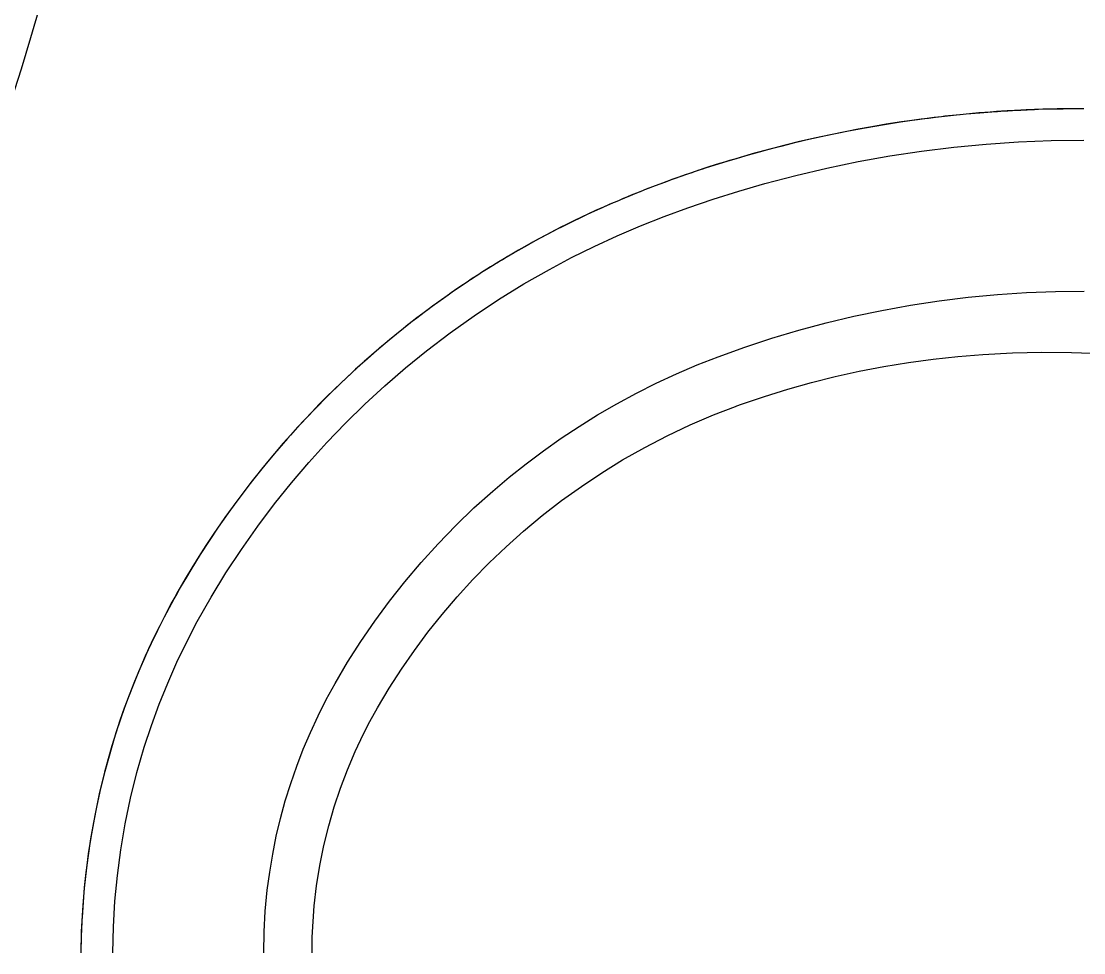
# Model space of a CAD drawing. Header units: metres. Extents: x 2442 to 5008, y 1070 to 2228.
# Drawn here: x 2509.4623 to 2509.7018, y 1093.0821 to 1093.2921 of the extents above; entities that cross this region are included whole.
import ezdxf

# ---------------------------------------------------------------- set-up
doc = ezdxf.new("R2010")
doc.units = ezdxf.units.M
doc.layers.add('ARQ LAYOUT', color=252, linetype='Continuous')
doc.layers.add('ARQ-TEXTO3', color=3, linetype='Continuous')

# ---------------------------------------------------------------- blocks, each defined once
blk = doc.blocks.new('A$C072D13A2')
for p, q in [((-0.1348200717193322, -0.3346157356968433), (-0.1345701131858732, -0.32795127638542)), ((-0.1897674895253658, -0.3318419071745211), (-0.1897537457493854, -0.3355651457841304)), ((-0.1825786601139043, -0.3392111119335368), (-0.1826951604762144, -0.3318726322399925)), ((-0.1485941616047057, -0.338200979215344), (-0.1486591026741735, -0.3317878490574913)), ((-0.1348720618661901, -0.3412860250009544), (-0.1348200717193322, -0.3346157356968433)), ((-0.1897537457493854, -0.3355651457841304), (-0.1897490643591482, -0.3359959800698107)), ((-0.1897490643591482, -0.3359959800698107), (-0.1897453652209151, -0.3362911241672464)), ((-0.1897453652209151, -0.3362911241672464), (-0.1897421509656851, -0.3365253374836357)), ((-0.1897421509656851, -0.3365253374836357), (-0.1897370572078216, -0.336863359142626)), ((-0.1897370572078216, -0.336863359142626), (-0.1897296408669717, -0.3373061726338165)), ((-0.1897296408669717, -0.3373061726338165), (-0.1897193877175596, -0.3378535859148997)), ((-0.1897253204033404, -0.335321484844826), (-0.1897210155707398, -0.335764195306183)), ((-0.1897210155707398, -0.335764195306183), (-0.1897167801416799, -0.3361302980763412)), ((-0.1897167801416799, -0.3361302980763412), (-0.1897141758054204, -0.3363326391274768)), ((-0.1897141758054204, -0.3363326391274768), (-0.1897104891495474, -0.3365966748715437)), ((-0.1897104891495474, -0.3365966748715437), (-0.1897052493854972, -0.3369385663875164)), ((-0.1897052493854972, -0.3369385663875164), (-0.1896979776829539, -0.3373676467761015)), ((-0.1896979776829539, -0.3373676467761015), (-0.1896882729793106, -0.3378836890381081)), ((-0.1897193877175596, -0.3378535859148997), (-0.1896905096050432, -0.3391662145611463)), ((-0.1896905096050432, -0.3391662145611463), (-0.1896656562375938, -0.3401285190898307)), ((-0.1896882729793106, -0.3378836890381081), (-0.189675732392061, -0.3384863709136425)), ((-0.189675732392061, -0.3384863709136425), (-0.1896632996808876, -0.3390333124084464)), ((-0.1896632996808876, -0.3390333124084464), (-0.1896532830642172, -0.3394449102222552)), ((-0.1896532830642172, -0.3394449102222552), (-0.189642690214896, -0.3398563371599721)), ((-0.189642690214896, -0.3398563371599721), (-0.189573780018236, -0.3421176067502074)), ((-0.1822773891967699, -0.3465483178979412), (-0.1825786601139043, -0.3392111119335368)), ((-0.1483447269283715, -0.3447726986116777), (-0.1485941616047057, -0.338200979215344)), ((-0.1896656562375938, -0.3401285190898307), (-0.1896376797371886, -0.3410868060168468)), ((-0.1896376797371886, -0.3410868060168468), (-0.1896065254741188, -0.3420415623095323)), ((-0.1896065254741188, -0.3420415623095323), (-0.1895721507203234, -0.3429932690887654)), ((-0.189573780018236, -0.3421176067502074), (-0.1895441238684725, -0.3429397554773459)), ((-0.1347236602173325, -0.3479532111687149), (-0.1348720618661901, -0.3412860250009544)), ((-0.1895721507203234, -0.3429932690887654), (-0.1895456328238652, -0.343671280688568)), ((-0.1895456328238652, -0.343671280688568), (-0.1895232955475876, -0.3442121065113497)), ((-0.1895441238684725, -0.3429397554773459), (-0.1895119865484958, -0.3437619297524179)), ((-0.1895232955475876, -0.3442121065113497), (-0.1895124948396187, -0.3444661454477682)), ((-0.1895124948396187, -0.3444661454477682), (-0.1894955777647738, -0.344852559364881)), ((-0.1895119865484958, -0.3437619297524179), (-0.1894916461910725, -0.3442530274062392)), ((-0.1894916461910725, -0.3442530274062392), (-0.1894746129441955, -0.3446493013254894)), ((-0.1894746129441955, -0.3446493013254894), (-0.189448043086486, -0.3452436662682885)), ((-0.1479102549992604, -0.3513400369279225), (-0.1483447269283715, -0.3447726986116777)), ((-0.1894955777647738, -0.344852559364881), (-0.189472063287667, -0.345370605308517)), ((-0.189472063287667, -0.345370605308517), (-0.189441093728874, -0.3460193894597978)), ((-0.189448043086486, -0.3452436662682885), (-0.1894104493221676, -0.3460361746756462)), ((-0.189441093728874, -0.3460193894597978), (-0.1894017777858608, -0.3467980193502171)), ((-0.1894104493221676, -0.3460361746756462), (-0.1893600896487442, -0.3470268142082205)), ((-0.1894017777858608, -0.3467980193502171), (-0.1893644520805537, -0.3475003151168039)), ((-0.1893600896487442, -0.3470268142082205), (-0.1893103424476976, -0.3479441504455281)), ((-0.1817848355108254, -0.3538759963621487), (-0.1822773891967699, -0.3465483178979412)), ((-0.1893644520805537, -0.3475003151168039), (-0.189320827341362, -0.3482817682456698)), ((-0.189320827341362, -0.3482817682456698), (-0.1892702034829199, -0.3491419139083973)), ((-0.1893103424476976, -0.3479441504455281), (-0.1892502319460618, -0.3489837294187055)), ((-0.1892702034829199, -0.3491419139083973), (-0.1892267683392674, -0.3498460926816733)), ((-0.1892502319460618, -0.3489837294187055), (-0.1891961511269074, -0.3498657419124811)), ((-0.1343724433631905, -0.3546083610706319), (-0.1347236602173325, -0.3479532111687149)), ((-0.1892267683392674, -0.3498460926816733), (-0.1891888997743081, -0.350437599685165)), ((-0.1891961511269074, -0.3498657419124811), (-0.1891493935768267, -0.3505936942469816)), ((-0.1891888997743081, -0.350437599685165), (-0.1891511029361936, -0.3510090534396113)), ((-0.1891511029361936, -0.3510090534396113), (-0.189113499333871, -0.351560557108769)), ((-0.1891493935768267, -0.3505936942469816), (-0.189102701475349, -0.3512923436887831)), ((-0.189113499333871, -0.351560557108769), (-0.1890155380451688, -0.3529270768833612)), ((-0.189102701475349, -0.3512923436887831), (-0.1890563000820293, -0.3519616928504092)), ((-0.147291238769867, -0.3578951665701879), (-0.1479102549992604, -0.3513400369279225)), ((-0.1890563000820293, -0.3519616928504092), (-0.1890103959308362, -0.3526017457186299)), ((-0.1890155380451688, -0.3529270768833612), (-0.1889216212275642, -0.3541559991456324)), ((-0.1890103959308362, -0.3526017457186299), (-0.1888011205137445, -0.3552912589964308)), ((-0.1889216212275642, -0.3541559991456324), (-0.1888136237480467, -0.3554870370260232)), ((-0.1810944868429942, -0.3611858935557848), (-0.1817848355108254, -0.3538759963621487)), ((-0.1888136237480467, -0.3554870370260232), (-0.1886874166057169, -0.3569494837061029)), ((-0.1888011205137445, -0.3552912589964308), (-0.1885297637936674, -0.3583603245010636)), ((-0.1339159826911782, -0.3602152403875607), (-0.1343724433631905, -0.3546083610706319)), ((-0.1886874166057169, -0.3569494837061029), (-0.1885581269511931, -0.3583611617566476)), ((-0.1885581269511931, -0.3583611617566476), (-0.188426473810523, -0.3597227048639979)), ((-0.1885297637936674, -0.3583603245010636), (-0.1882446510130649, -0.3612300321155999)), ((-0.1464881711926864, -0.3644302599443563), (-0.147291238769867, -0.3578951665701879)), ((-0.188426473810523, -0.3597227048639979), (-0.188336824183807, -0.3606117298268146)), ((-0.188336824183807, -0.3606117298268146), (-0.1882466050847142, -0.3614785014578956)), ((-0.1882466050847142, -0.3614785014578956), (-0.1881560028605236, -0.3623232167265087)), ((-0.1882446510130649, -0.3612300321155999), (-0.1879519652643467, -0.363900468699967)), ((-0.180199830980655, -0.3684697557077925), (-0.1810944868429942, -0.3611858935557848)), ((-0.1333113156201762, -0.3658111813381311), (-0.1339159826911782, -0.3602152403875607)), ((-0.1881560028605236, -0.3623232167265087), (-0.1880652003278556, -0.3631460719559527)), ((-0.1880652003278556, -0.3631460719559527), (-0.1879743768013213, -0.3639472628276508)), ((-0.1879519652643467, -0.363900468699967), (-0.1877923571678366, -0.3652636227434414)), ((-0.1879743768013213, -0.3639472628276508), (-0.1878837052195195, -0.3647269850298471)), ((-0.1878837052195195, -0.3647269850298471), (-0.1877813029213939, -0.3655848110872739)), ((-0.1877923571678366, -0.3652636227434414), (-0.1875930185042307, -0.3668880575983167)), ((-0.1877813029213939, -0.3655848110872739), (-0.1872985174682071, -0.3693546961992524)), ((-0.1455015452193038, -0.3709374894567645), (-0.1464881711926864, -0.3644302599443563)), ((-0.1325572439891403, -0.3713898403109397), (-0.1333113156201762, -0.3658111813381311)), ((-0.1875930185042307, -0.3668880575983167), (-0.1873868884999865, -0.3684891181551393)), ((-0.1873868884999865, -0.3684891181551393), (-0.1871743611391139, -0.3700667784742109)), ((-0.1791215700950488, -0.3755932446222232), (-0.180199830980655, -0.3684697557077925)), ((-0.1872985174682071, -0.3693546961992524), (-0.186788933203843, -0.3729457762078709)), ((-0.1871743611391139, -0.3700667784742109), (-0.1869558273310759, -0.3716210158420381)), ((-0.1443318538026688, -0.3774090275132949), (-0.1455015452193038, -0.3709374894567645)), ((-0.1869558273310759, -0.3716210158420381), (-0.1867316675870825, -0.3731518173021868)), ((-0.186788933203843, -0.3729457762078709), (-0.186258618382908, -0.3763631474748763)), ((-0.1867316675870825, -0.3731518173021868), (-0.1862352508728691, -0.3763462703293499)), ((-0.1316525696356621, -0.3769448736948107), (-0.1325572439891403, -0.3713898403109397)), ((-0.1778499505207947, -0.3826887231023193), (-0.1791215700950488, -0.3755932446222232)), ((-0.186258618382908, -0.3763631474748763), (-0.1857131144583946, -0.3796119574512886)), ((-0.1862352508728691, -0.3763462703293499), (-0.1857184866739772, -0.3794334723650081)), ((-0.1430188317262946, -0.3836643036590885), (-0.1443318538026688, -0.3774090275132949)), ((-0.130596094397788, -0.3824699378785681), (-0.1316525696356621, -0.3769448736948107)), ((-0.1857184866739772, -0.3794334723650081), (-0.1851848180249362, -0.3824135187128377)), ((-0.1857131144583946, -0.3796119574512886), (-0.1851573406952411, -0.3826974687985967)), ((-0.1851848180249362, -0.3824135187128377), (-0.1846376919584145, -0.3852863640026953)), ((-0.1851573406952411, -0.3826974687985967), (-0.1845961782173617, -0.385623171564248)), ((-0.1763876457930564, -0.3897487850815651), (-0.1778499505207947, -0.3826887231023193)), ((-0.1294106197774454, -0.3878574612663215), (-0.130596094397788, -0.3824699378785681)), ((-0.1846376919584145, -0.3852863640026953), (-0.1843549843279106, -0.3867077041172706)), ((-0.141532013039523, -0.3898856755020006), (-0.1430188317262946, -0.3836643036590885)), ((-0.1845961782173617, -0.385623171564248), (-0.1839245830342406, -0.3889137476705855)), ((-0.1843549843279106, -0.3867077041172706), (-0.1840530441231749, -0.3881832342763119)), ((-0.1280754348722439, -0.3932132643474233), (-0.1294106197774454, -0.3878574612663215)), ((-0.1840530441231749, -0.3881832342763119), (-0.1837489201184326, -0.3896287217664849)), ((-0.1839245830342406, -0.3889137476705855), (-0.1831352940725992, -0.3925384139463404)), ((-0.1837489201184326, -0.3896287217664849), (-0.1834430971266556, -0.3910442501060061)), ((-0.174737329446998, -0.3967660244938997), (-0.1763876457930564, -0.3897487850815651)), ((-0.1398729002603432, -0.3960658642270118), (-0.141532013039523, -0.3898856755020006)), ((-0.1834430971266556, -0.3910442501060061), (-0.1831360526903154, -0.3924299042953407)), ((-0.1831360526903154, -0.3924299042953407), (-0.1828282417923219, -0.3937857671937763)), ((-0.1831352940725992, -0.3925384139463404), (-0.1823544494695852, -0.3959096048545234)), ((-0.1828282417923219, -0.3937857671937763), (-0.1825201153847047, -0.3951119212579215)), ((-0.1265900448997854, -0.3985303117940475), (-0.1280754348722439, -0.3932132643474233)), ((-0.1825201153847047, -0.3951119212579215), (-0.1819195268776639, -0.397614307562435)), ((-0.1823544494695852, -0.3959096048545234), (-0.1814799689568645, -0.3994716821364364)), ((-0.1729016750182382, -0.4037330352732624), (-0.174737329446998, -0.3967660244938997)), ((-0.1380429959062894, -0.4021975910179663), (-0.1398729002603432, -0.3960658642270118)), ((-0.1819195268776639, -0.397614307562435), (-0.181283512054506, -0.4001573536922933)), ((-0.1814799689568645, -0.3994716821364364), (-0.1806009568035734, -0.4028602306771063)), ((-0.1249539550781265, -0.4038015682779132), (-0.1265900448997854, -0.3985303117940475)), ((-0.181283512054506, -0.4001573536922933), (-0.1806391851464468, -0.4026341230101025)), ((-0.136043802495351, -0.4082735770593899), (-0.1380429959062894, -0.4021975910179663)), ((-0.1806391851464468, -0.4026341230101025), (-0.1799883525131918, -0.4050449355750061)), ((-0.1806009568035734, -0.4028602306771063), (-0.1797270345359721, -0.406065471549482)), ((-0.1712142609803777, -0.4095631494872123), (-0.1729016750182382, -0.4037330352732624)), ((-0.1231666706248689, -0.4090199984711944), (-0.1249539550781265, -0.4038015682779132)), ((-0.1799883525131918, -0.4050449355750061), (-0.1793038236351094, -0.4074916026975188)), ((-0.1797270345359721, -0.406065471549482), (-0.1787949575300445, -0.4093272230572893)), ((-0.1793038236351094, -0.4074916026975188), (-0.1785886898937861, -0.4099597576855558)), ((-0.1787949575300445, -0.4093272230572893), (-0.1784416827836139, -0.4105254949561186)), ((-0.1338768225455169, -0.414286543535809), (-0.136043802495351, -0.4082735770593899)), ((-0.1227839176117413, -0.4100763768617526), (-0.1231666706248689, -0.4090199984711944)), ((-0.1785886898937861, -0.4099597576855558), (-0.1778784510142941, -0.4123305944242475)), ((-0.1784416827836139, -0.4105254949561186), (-0.1780997563332676, -0.411667048541176)), ((-0.1780997563332676, -0.411667048541176), (-0.1777560247137444, -0.4127968650445837)), ((-0.1693960917777986, -0.4153545660760756), (-0.1712142609803777, -0.4095631494872123)), ((-0.1226713046071382, -0.4103835769074067), (-0.1227838969102777, -0.4100764331421942)), ((-0.1207674859183498, -0.4152977720427771), (-0.1226713045152792, -0.4103835771572903)), ((-0.1778784510142941, -0.4123305944242475), (-0.177590058036003, -0.4132716584283571)), ((-0.1777560247137444, -0.4127968650445837), (-0.1773961723124557, -0.4139610851891575)), ((-0.177590058036003, -0.4132716584283571), (-0.1772888376049195, -0.4142417100122202)), ((-0.1773961723124557, -0.4139610851891575), (-0.1770199877564664, -0.4151584816590912)), ((-0.1772888376049195, -0.4142417100122202), (-0.1769744111502405, -0.4152406286373207)), ((-0.1770199877564664, -0.4151584816590912), (-0.1766406099031883, -0.4163464330508759)), ((-0.1769744111502405, -0.4152406286373207), (-0.1766592756316641, -0.4162282628280991)), ((-0.1766592756316641, -0.4162282628280991), (-0.1764219876140487, -0.4169638761115948)), ((-0.1766406099031883, -0.4163464330508759), (-0.1763555488710153, -0.4172273515223424)), ((-0.1674411396520554, -0.4211002870720222), (-0.1693960917777986, -0.4153545660760756)), ((-0.1320274063559737, -0.4189836865773486), (-0.1338768225455169, -0.414286543535809)), ((-0.1185138887813082, -0.420553063789157), (-0.1207674859183498, -0.4152977720427771)), ((-0.1764219876140487, -0.4169638761115948), (-0.1761662230578622, -0.4177484217095753)), ((-0.1763555488710153, -0.4172273515223424), (-0.1757711290874795, -0.4189999979664663)), ((-0.1761662230578622, -0.4177484217095753), (-0.1758914401966649, -0.4185817193858838)), ((-0.1758914401966649, -0.4185817193858838), (-0.1755970970352791, -0.4194635888813991)), ((-0.1300365018410048, -0.4236238913229045), (-0.1320274063559737, -0.4189836865773486)), ((-0.1757711290874795, -0.4189999979664663), (-0.1751055401259691, -0.4209665330704411)), ((-0.1755970970352791, -0.4194635888813991), (-0.1752671673398254, -0.420439352058338)), ((-0.1752671673398254, -0.420439352058338), (-0.1749145252829294, -0.42146801384024)), ((-0.1751055401259691, -0.4209665330704411), (-0.174357285363385, -0.4231152594340983)), ((-0.1654751979549474, -0.4264433249973081), (-0.1674411396520554, -0.4211002870720222)), ((-0.1160663385958287, -0.4257252105521729), (-0.1185138887813082, -0.420553063789157)), ((-0.1749145252829294, -0.42146801384024), (-0.1745383655970727, -0.4225493344490587)), ((-0.1745383655970727, -0.4225493344490587), (-0.1741378601464021, -0.4236830655995618)), ((-0.174357285363385, -0.4231152594340983), (-0.1738864119447499, -0.4244353131673506)), ((-0.1741378601464021, -0.4236830655995618), (-0.1737121454557382, -0.4248689494725113)), ((-0.1279068333583382, -0.4282008044199301), (-0.1300365018410048, -0.4236238913229045)), ((-0.1738864119447499, -0.4244353131673506), (-0.173386773252787, -0.4258100874315005)), ((-0.1737121454557382, -0.4248689494725113), (-0.1732586414977959, -0.4261111699147477)), ((-0.173386773252787, -0.4258100874315005), (-0.17278361578974, -0.4274352048275887)), ((-0.1732586414977959, -0.4261111699147477), (-0.1727722551104307, -0.4274197891195399)), ((-0.1134299636091782, -0.4308037448731739), (-0.1160663385958287, -0.4257252105521729)), ((-0.17278361578974, -0.4274352048275887), (-0.1721813576205022, -0.4290228783327166)), ((-0.1727722551104307, -0.4274197891195399), (-0.1723060111994528, -0.4286528916561565)), ((-0.163374069947622, -0.4317393656999684), (-0.1654751979549474, -0.4264433249973081)), ((-0.1256587129382751, -0.4326748125461108), (-0.1279068333583382, -0.4282008044199301)), ((-0.1723060111994528, -0.4286528916561565), (-0.1718668446274023, -0.4297956746308955)), ((-0.1721813576205022, -0.4290228783327166), (-0.1716299357144635, -0.4304468798836751)), ((-0.1718668446274023, -0.4297956746308955), (-0.1714560641371463, -0.4308484882103585)), ((-0.1716299357144635, -0.4304468798836751), (-0.1711308133717466, -0.4317120788784905)), ((-0.1714560641371463, -0.4308484882103585), (-0.171074978472916, -0.4318116825609195)), ((-0.1106098920681688, -0.4357781992932814), (-0.1134299636091782, -0.4308037448731739)), ((-0.1711308133717466, -0.4317120788784905), (-0.1706114940348016, -0.4330058669700065)), ((-0.171074978472916, -0.4318116825609195), (-0.1707248963775783, -0.4326856078489527)), ((-0.1707248963775783, -0.4326856078489527), (-0.1704070804953517, -0.4334706124350305)), ((-0.1706114940348016, -0.4330058669700065), (-0.1701682413604431, -0.434093437820593)), ((-0.16113550137743, -0.4369806302456709), (-0.163374069947622, -0.4317393656999684)), ((-0.1232770283686477, -0.4370804582877099), (-0.1256587129382751, -0.4326748125461108)), ((-0.1704070804953517, -0.4334706124350305), (-0.1699827683596595, -0.4345063367893545)), ((-0.1701682413604431, -0.434093437820593), (-0.1698013482696297, -0.4349821558239455)), ((-0.1699827683596595, -0.4345063367893545), (-0.1696400487912797, -0.4353330093645127)), ((-0.1698013482696297, -0.4349821558239455), (-0.1695107601653945, -0.435679225360218)), ((-0.1696400487912797, -0.4353330093645127), (-0.1695745949068623, -0.4354899615964314)), ((-0.1695745949068623, -0.4354899615964314), (-0.1695134020210389, -0.4356364417781151)), ((-0.1695134020210389, -0.4356364417781151), (-0.1694564927179272, -0.4357724616158976)), ((-0.1695107601653945, -0.435679225360218), (-0.1693787015224189, -0.4359942154458167)), ((-0.1694564927179272, -0.4357724616158976), (-0.1694038846121657, -0.4358980344120482)), ((-0.1694038846121657, -0.4358980344120482), (-0.1693179050357685, -0.436102365108809)), ((-0.1693787015224189, -0.4359942154458167), (-0.1691244153444131, -0.436595402221883)), ((-0.1693179050357685, -0.436102365108809), (-0.169180956371747, -0.436426255237393)), ((-0.169180956371747, -0.436426255237393), (-0.1690444628929981, -0.4367476730819817)), ((-0.1691244153444131, -0.436595402221883), (-0.1688087676834584, -0.4373345444985262)), ((-0.1690444628929981, -0.4367476730819817), (-0.168232160768639, -0.4386323878416079)), ((-0.1688087676834584, -0.4373345444985262), (-0.1684978099015098, -0.4380556223209169)), ((-0.1684978099015098, -0.4380556223209169), (-0.1681916087959507, -0.4387589342293268)), ((-0.1587572379917219, -0.4421593397003107), (-0.16113550137743, -0.4369806302456709)), ((-0.1207649845182459, -0.4414118060935834), (-0.1232770283686477, -0.4370804582877099)), ((-0.107721304495044, -0.4404673555432055), (-0.1106098920681688, -0.4357781992932814)), ((-0.168232160768639, -0.4386323878416079), (-0.1674389706467991, -0.4404279885320648)), ((-0.1681916087959507, -0.4387589342293268), (-0.1678902265111901, -0.4394447758113529)), ((-0.1678902265111901, -0.4394447758113529), (-0.1675937208633513, -0.4401134395982353)), ((-0.1675937208633513, -0.4401134395982353), (-0.166803897898717, -0.4418660446544891)), ((-0.1674389706467991, -0.4404279885320648), (-0.1666670498175336, -0.4421350804718713)), ((-0.1046647126236167, -0.4450551457241545), (-0.107721304495044, -0.4404673555432055)), ((-0.166803897898717, -0.4418660446544891), (-0.1660522493148164, -0.4434968416182983)), ((-0.1666670498175336, -0.4421350804718713), (-0.1659184800068942, -0.443754304794993)), ((-0.1562370255369387, -0.4472677151300104), (-0.1587572379917219, -0.4421593397003107)), ((-0.1181880447225012, -0.4455662203711199), (-0.1207649845182459, -0.4414118060935834)), ((-0.1660522493148164, -0.4434968416182983), (-0.1653292095729739, -0.44503292291256)), ((-0.1659184800068942, -0.443754304794993), (-0.165195157243943, -0.4452865076748367)), ((-0.1653292095729739, -0.44503292291256), (-0.1645691058702141, -0.4466142207265875)), ((-0.165195157243943, -0.4452865076748367), (-0.1643800109477525, -0.446975975362875)), ((-0.101446147004026, -0.4495330433533127), (-0.1046647126236167, -0.4450551457241545)), ((-0.1645691058702141, -0.4466142207265875), (-0.1637674208336648, -0.4482463375125008)), ((-0.1643800109477525, -0.446975975362875), (-0.16338346285238, -0.4489907837757983)), ((-0.1535726097604311, -0.4522979776008924), (-0.1562370255369387, -0.4472677151300104)), ((-0.1154901063760008, -0.4496443596901827), (-0.1181880447225012, -0.4455662203711199)), ((-0.1637674208336648, -0.4482463375125008), (-0.1629770098888912, -0.4498213930155543)), ((-0.16338346285238, -0.4489907837757983), (-0.1623781412790777, -0.4509697767591661)), ((-0.1629770098888912, -0.4498213930155543), (-0.1621985659567144, -0.4513408303619144)), ((-0.1126746302825268, -0.4536409855647889), (-0.1154901063760008, -0.4496443596901827)), ((-0.09807163818641129, -0.4538925219485463), (-0.101446147004026, -0.4495330433533127)), ((-0.1623781412790777, -0.4509697767591661), (-0.1613647150484212, -0.4529130048119896)), ((-0.1621985659567144, -0.4513408303619144), (-0.1614326890116899, -0.4528061512769455)), ((-0.1502793034087517, -0.4580663771860145), (-0.1535726097604311, -0.4522979776008924)), ((-0.1614326890116899, -0.4528061512769455), (-0.1606799442060947, -0.4542189510900698)), ((-0.1613647150484212, -0.4529130048119896), (-0.1603446568487925, -0.4548193775685831)), ((-0.1606799442060947, -0.4542189510900698), (-0.1599695100053395, -0.4555287097605287)), ((-0.1603446568487925, -0.4548193775685831), (-0.1596706615587209, -0.4560533822962043)), ((-0.109766125654005, -0.4575239117220917), (-0.1126746302825268, -0.4536409855647889)), ((-0.09454721672091182, -0.4581250550270397), (-0.09807163818641129, -0.4538925219485463)), ((-0.1599695100053395, -0.4555287097605287), (-0.158948315687212, -0.4573727039853566)), ((-0.1596706615587209, -0.4560533822962043), (-0.1589624372118124, -0.4573287684247589)), ((-0.1589624372118124, -0.4573287684247589), (-0.1582138057519842, -0.4586540424897976)), ((-0.158948315687212, -0.4573727039853566), (-0.1578794274146276, -0.4592561185520481)), ((-0.1582138057519842, -0.4586540424897976), (-0.1574235812295228, -0.4600284784864925)), ((-0.1578794274146276, -0.4592561185520481), (-0.1567713053113948, -0.4611610819274574)), ((-0.1467912119064749, -0.4637256040166449), (-0.1502793034087517, -0.4580663771860145)), ((-0.1067454939297932, -0.4613215830363515), (-0.109766125654005, -0.4575239117220917)), ((-0.09104687654098598, -0.4620417714845644), (-0.09454721672091182, -0.4581250550270397)), ((-0.1574235812295228, -0.4600284784864925), (-0.157101496552059, -0.4605817265207861)), ((-0.157101496552059, -0.4605817265207861), (-0.1567727308588474, -0.4611423964381629)), ((-0.1567727308588474, -0.4611423964381629), (-0.1564372065895441, -0.4617104357814696)), ((-0.1567713053113948, -0.4611610819274574), (-0.1552590250635149, -0.4636875192813932)), ((-0.1564372065895441, -0.4617104357814696), (-0.1560948465062211, -0.4622857925160133)), ((-0.1036165514406093, -0.4650291949471921), (-0.1067454939297932, -0.4613215830363515)), ((-0.08741214100700745, -0.4658405760071673), (-0.09104687654098598, -0.4620417714845644)), ((-0.1560948465062211, -0.4622857925160133), (-0.1557455733363895, -0.4628684145470743)), ((-0.1557455733363895, -0.4628684145470743), (-0.1553893084524134, -0.4634582474618583)), ((-0.1553893084524134, -0.4634582474618583), (-0.1550527352469544, -0.4640115090144263)), ((-0.1552590250635149, -0.4636875192813932), (-0.1550248542948793, -0.4640715390276)), ((-0.1550527352469544, -0.4640115090144263), (-0.1548788631453135, -0.4642964182210108)), ((-0.1550248542948793, -0.4640715390276), (-0.1549131752099129, -0.4642544851913044)), ((-0.1549131752099129, -0.4642544851913044), (-0.1547946553941983, -0.4644481121838453)), ((-0.1548788631453135, -0.4642964182210108), (-0.1543853915627551, -0.4650990336392624)), ((-0.1547946553941983, -0.4644481121838453), (-0.1546688945104506, -0.4646529883862058)), ((-0.1431154696633712, -0.4692671481470825), (-0.1467912119064749, -0.4637256040166449)), ((-0.1546688945104506, -0.4646529883862058), (-0.1545360758755123, -0.4648687503354267)), ((-0.1545360758755123, -0.4648687503354267), (-0.154107430460499, -0.4655610401246122)), ((-0.1543853915627551, -0.4650990336392624), (-0.1537778921242534, -0.4660755740103468)), ((-0.154107430460499, -0.4655610401246122), (-0.1535962150005616, -0.466378299316375)), ((-0.1537778921242534, -0.4660755740103468), (-0.153053074905074, -0.4672240320969649)), ((-0.1535962150005616, -0.466378299316375), (-0.1529934825575765, -0.4673303864885838)), ((-0.0997951487725004, -0.4692764457731755), (-0.1036165514406093, -0.4650291949471921)), ((-0.08364946377196247, -0.4695150497382201), (-0.08741214100700745, -0.4658405760071673)), ((-0.153053074905074, -0.4672240320969649), (-0.1522075811749346, -0.4685423407902363)), ((-0.1529934825575765, -0.4673303864885838), (-0.1522911012357326, -0.4684251770743231)), ((-0.1522911012357326, -0.4684251770743231), (-0.1514803357108576, -0.4696704992197738)), ((-0.1522075811749346, -0.4685423407902363), (-0.1512377241569993, -0.4700281539373918)), ((-0.139259211089211, -0.4746824996318537), (-0.1431154696633712, -0.4692671481470825)), ((-0.09582711933353494, -0.4733940299172446), (-0.0997951487725004, -0.4692764457731755)), ((-0.1514803357108576, -0.4696704992197738), (-0.1505513181546121, -0.471073626727275)), ((-0.1512377241569993, -0.4700281539373918), (-0.1501389046843542, -0.4716783199526162)), ((-0.1505513181546121, -0.471073626727275), (-0.1494934376055426, -0.4726416510006857)), ((-0.07976529848838254, -0.4730587738210943), (-0.08364946377196247, -0.4695150497382201)), ((-0.1501389046843542, -0.4716783199526162), (-0.1489946965825766, -0.4733611164006106)), ((-0.1494934376055426, -0.4726416510006857), (-0.1489012895749511, -0.4735062552460931)), ((-0.1489946965825766, -0.4733611164006106), (-0.1479887182899802, -0.4748123214255884)), ((-0.1489012895749511, -0.4735062552460931), (-0.1483402232665867, -0.4743170708748039)), ((-0.09171965978111984, -0.4773749699927521), (-0.09582711933353494, -0.4733940299172446)), ((-0.07576609880879914, -0.476465329398934), (-0.07976529848838254, -0.4730587738210943)), ((-0.1483402232665867, -0.4743170708748039), (-0.1477863860081925, -0.4751095490198622)), ((-0.1479887182899802, -0.4748123214255884), (-0.1470314483290167, -0.4761695214688189)), ((-0.1477863860081925, -0.4751095490198622), (-0.1472407942660539, -0.475882736792073)), ((-0.1472407942660539, -0.475882736792073), (-0.1467044524338235, -0.4766356634063413)), ((-0.1470314483290167, -0.4761695214688189), (-0.1461249319459057, -0.4774340137239506)), ((-0.1352295705942197, -0.4799631485257123), (-0.139259211089211, -0.4746824996318537)), ((-0.1467044524338235, -0.4766356634063413), (-0.1461784013640681, -0.4773673610263813)), ((-0.1461784013640681, -0.4773673610263813), (-0.1449854221032183, -0.4790025543225056)), ((-0.1461249319459057, -0.4774340137239506), (-0.1452711509778055, -0.4786070714364996)), ((-0.1452711509778055, -0.4786070714364996), (-0.144472042761663, -0.4796899490261239)), ((-0.0874799667735715, -0.4812122886121415), (-0.09171965978111984, -0.4773749699927521)), ((-0.07176934780636657, -0.4796437548220638), (-0.07576609880879914, -0.476465329398934)), ((-0.1449854221032183, -0.4790025543225056), (-0.143870438450449, -0.4805018144531914)), ((-0.144472042761663, -0.4796899490261239), (-0.1438836032421023, -0.4804782497863016)), ((-0.1438836032421023, -0.4804782497863016), (-0.1433306936114604, -0.4812120913584295)), ((-0.143870438450449, -0.4805018144531914), (-0.1432499579605064, -0.4813243893904655)), ((-0.1433306936114604, -0.4812120913584295), (-0.1425958432423613, -0.4821764008136142)), ((-0.1313568017844773, -0.484717650755556), (-0.1352295705942197, -0.4799631485257123)), ((-0.08311523696875156, -0.4848990083883109), (-0.0874799667735715, -0.4812122886121415)), ((-0.06766604783888397, -0.4826906738951493), (-0.07176934780636657, -0.4796437548220638)), ((-0.1432499579605064, -0.4813243893904655), (-0.142393123801412, -0.4824456501123677)), ((-0.1425958432423613, -0.4821764008136142), (-0.14181187220629, -0.4831923608064699)), ((-0.142393123801412, -0.4824456501123677), (-0.1414851164895481, -0.4836168552265008)), ((-0.14181187220629, -0.4831923608064699), (-0.1410308824620188, -0.4841917884464237)), ((-0.1414851164895481, -0.4836168552265008), (-0.1405664836847791, -0.4847845695881006)), ((-0.06346305048646173, -0.4856012182519862), (-0.06766604783888397, -0.4826906738951493)), ((-0.1410308824620188, -0.4841917884464237), (-0.1402531127400835, -0.4851748121675428)), ((-0.1405664836847791, -0.4847845695881006), (-0.1396378149852353, -0.4859479080721485)), ((-0.1402531127400835, -0.4851748121675428), (-0.1377220620679509, -0.488292081327927)), ((-0.1396378149852353, -0.4859479080721485), (-0.138699731809993, -0.487105991466251)), ((-0.1273396175633934, -0.4893545369577623), (-0.1313568017844773, -0.484717650755556)), ((-0.07875475256696518, -0.4883360242147319), (-0.08311523696875156, -0.4848990083883109)), ((-0.05916720732784597, -0.4883705195268249), (-0.06346305048646173, -0.4856012182519862)), ((-0.138699731809993, -0.487105991466251), (-0.1358358405254876, -0.4905399941735595)), ((-0.1377220620679509, -0.488292081327927), (-0.1352362199399977, -0.4912382523796168)), ((-0.07427864658666294, -0.4916288423444257), (-0.07875475256696518, -0.4883360242147319)), ((-0.05478536994405658, -0.4909937093536882), (-0.05916720732784597, -0.4883705195268249)), ((-0.1358358405254876, -0.4905399941735595), (-0.1329135798073366, -0.4938956105643229)), ((-0.1231836046317767, -0.4938674180016278), (-0.1273396175633934, -0.4893545369577623)), ((-0.1352362199399977, -0.4912382523796168), (-0.1328033767044872, -0.4940180454170786)), ((-0.06969450524366039, -0.4947722597453321), (-0.07427864658666294, -0.4916288423444257)), ((-0.05165752725361017, -0.4927297276703939), (-0.05478536994405658, -0.4909937093536882)), ((-0.04891745250097301, -0.4941453235419431), (-0.05165752725361017, -0.4927297276703939)), ((-0.1329135798073366, -0.4938956105643229), (-0.1319866290023128, -0.4949304298297648)), ((-0.1328033767044872, -0.4940180454170786), (-0.1304305974936142, -0.4966362088664482)), ((-0.1319866290023128, -0.4949304298297648), (-0.1310568874828277, -0.495954589721805)), ((-0.118894349689981, -0.4982499047575857), (-0.1231836046317767, -0.4938674180016278)), ((-0.06500991475377305, -0.4977610733858455), (-0.06969450524366039, -0.4947722597453321)), ((-0.04490445623787309, -0.4960470808935042), (-0.04891745250097301, -0.4941453235419431)), ((-0.1310568874828277, -0.495954589721805), (-0.1301251402505841, -0.4969674149374441)), ((-0.1304305974936142, -0.4966362088664482), (-0.1278579908016582, -0.4993761135453951)), ((-0.1301251402505841, -0.4969674149374441), (-0.1291318218150082, -0.498032366445841)), ((-0.06023246133281646, -0.5005900802336782), (-0.06500991475377305, -0.4977610733858455)), ((-0.04081320018804035, -0.4977880579301655), (-0.04490445623787309, -0.4960470808935042)), ((-0.03665374008187428, -0.4993644304061036), (-0.04081320018804035, -0.4977880579301655)), ((-0.1291318218150082, -0.498032366445841), (-0.1280315610665639, -0.4991944414300633)), ((-0.1280315610665639, -0.4991944414300633), (-0.1264401802441171, -0.5008439715936674)), ((-0.1278579908016582, -0.4993761135453951), (-0.1251440170531168, -0.5021615178575303)), ((-0.1145388729246406, -0.5024384411660776), (-0.118894349689981, -0.4982499047575857)), ((-0.03243613165159331, -0.5007723740759502), (-0.03665374008187428, -0.4993644304061036)), ((-0.1264401802441171, -0.5008439715936674), (-0.1248156412298158, -0.5024908761133702)), ((-0.1251440170531168, -0.5021615178575303), (-0.1219288309575859, -0.5053300556917293)), ((-0.1248156412298158, -0.5024908761133702), (-0.1231583210646932, -0.5041337384820963)), ((-0.1100573752560194, -0.5064959572780481), (-0.1145388729246406, -0.5024384411660776)), ((-0.05662482022034965, -0.5025662308703431), (-0.06023246133281646, -0.5005900802334509)), ((-0.05295081600570484, -0.5044212477735073), (-0.05662482022034965, -0.5025662308703431)), ((-0.0281704306271422, -0.502008064694337), (-0.03243613165159331, -0.5007723740759502)), ((-0.0237095563575167, -0.5031039131181387), (-0.0281704306271422, -0.502008064694337)), ((-0.1231583210646932, -0.5041337384820963), (-0.1214686608250304, -0.5057711390238637)), ((-0.04921670456542415, -0.5061521023885689), (-0.05295081600570484, -0.5044212477735073)), ((-0.01920306852116482, -0.5040143070386875), (-0.0237095563575167, -0.5031039131181387)), ((-0.01466268338845111, -0.5047371437979109), (-0.01920306852116482, -0.5040143070386875)), ((-0.01010011722974014, -0.5052703207375089), (-0.01466268338845111, -0.5047371437979109)), ((-0.1219288309575859, -0.5053300556917293), (-0.1187002751994441, -0.5083767292794619)), ((-0.1214686608250304, -0.5057711390238637), (-0.1197471679274713, -0.5074016563073656)), ((-0.1197471679274713, -0.5074016563073656), (-0.1179943857769103, -0.5090238863713239)), ((-0.105455867755154, -0.5104168411869523), (-0.1100573752560194, -0.5064959572780481)), ((-0.04542874177650447, -0.5077557661611536), (-0.04921670456542415, -0.5061521023885689)), ((-0.006590398978005396, -0.5055498712990811), (-0.01010011722974014, -0.5052703207375089)), ((-0.00307265671017376, -0.5057176603518201), (-0.006590398978005396, -0.5055498712990811)), ((0.0004477583547668473, -0.5057741083746805), (-0.00307265671017376, -0.5057176603518201)), ((-0.1187002751994441, -0.5083767292794619), (-0.115462997458053, -0.51130349758796)), ((-0.1179943857769103, -0.5090238863713239), (-0.1162108944022293, -0.5106364566304364)), ((-0.04158896477292728, -0.5092310823058597), (-0.04542874177650447, -0.5077557661611536)), ((-0.03769964331877418, -0.5105774704629766), (-0.04158896477292728, -0.5092310823058597)), ((-0.1162108944022293, -0.5106364566304364), (-0.1143896923185821, -0.5122446727921215)), ((-0.115462997458053, -0.51130349758796), (-0.1120623529122895, -0.5142470648527251)), ((-0.1143896923185821, -0.5122446727921215), (-0.1102255497253282, -0.5157814964434237)), ((-0.1007403614926261, -0.5141954809860181), (-0.105455867755154, -0.5104168411869523)), ((-0.03376738238466714, -0.5117927666588002), (-0.03769964331877418, -0.5105774704629766)), ((-0.02979878694213767, -0.5128748069196263), (-0.03376738238466714, -0.5117927666588002)), ((-0.1120623529122895, -0.5142470648527251), (-0.1085119013496296, -0.5171851485099523)), ((-0.0956595165894214, -0.5180199914555033), (-0.1007403614926261, -0.5141954809860181)), ((-0.02579603058256907, -0.5138227174563781), (-0.02979878694213767, -0.5128748069196263)), ((-0.02176144047462003, -0.5146362272075748), (-0.02579603058256907, -0.5138227174563781)), ((-0.01770185192253848, -0.5153140762984094), (-0.02176144047462003, -0.5146362272075748)), ((-0.1102255497253282, -0.5157814964434237), (-0.1058794047398806, -0.5192763753072995)), ((-0.01362410022920812, -0.5158550048545294), (-0.01770185192253848, -0.5153140762984094)), ((-0.008945562032295129, -0.5163048423448799), (-0.01362410022920812, -0.5158550048545294)), ((-0.004251492561706982, -0.5165751606596132), (-0.008945562032295129, -0.5163048423448799)), ((0.0004477583552215947, -0.5166653634037175), (-0.004251492561706982, -0.5165751606596132)), ((-0.1085119013496296, -0.5171851485099523), (-0.1049298060738693, -0.5200169431275299)), ((-0.1058794047398806, -0.5192763753072995), (-0.1013532686984036, -0.5227157769684254)), ((-0.09045826552164726, -0.5216881470935277), (-0.0956595165894214, -0.5180199914555033)), ((-0.1049298060738693, -0.5200169431275299), (-0.1013195145205827, -0.522743110380361)), ((-0.08514113032333626, -0.5251882264778942), (-0.09045826552164726, -0.5216881470935277)), ((-0.1013532686984036, -0.5227157769684254), (-0.09851717347555677, -0.5247723211164157)), ((-0.1013195145205827, -0.522743110380361), (-0.09765117621373065, -0.525387816275952)), ((-0.09851717347555677, -0.5247723211164157), (-0.09547190756529744, -0.5268994151917923)), ((-0.09765117621373065, -0.525387816275952), (-0.09380556772430282, -0.5280313821533582)), ((-0.07971263302988518, -0.5285085081873149), (-0.08514113032333626, -0.5251882264778942)), ((-0.09547190756529744, -0.5268994151917923), (-0.09238325675869419, -0.5289751462482855)), ((-0.09380556772430282, -0.5280313821533582), (-0.09132193489449492, -0.5296719593184207)), ((-0.09238325675869419, -0.5289751462482855), (-0.08927886155970555, -0.5309819707895258)), ((-0.07417729567669085, -0.5316372707998198), (-0.07971263302988518, -0.5285085081873149)), ((-0.09132193489449492, -0.5296719593184207), (-0.08884574453759342, -0.5312574762820077)), ((-0.08927886155970555, -0.5309819707895258), (-0.08758767769222686, -0.5320426819419026)), ((-0.08884574453759342, -0.5312574762820077), (-0.08628218623380235, -0.5328477213649876)), ((-0.08758767769222686, -0.5320426819419026), (-0.08585373420373799, -0.5331071107809748)), ((-0.08628218623380235, -0.5328477213649876), (-0.08381881254763357, -0.5343284864434281)), ((-0.08585373420373799, -0.5331071107809748), (-0.08421004194269699, -0.5340951654243327)), ((-0.06963880141165646, -0.5340040869930363), (-0.07417729567669085, -0.5316372707998198)), ((-0.08421004194269699, -0.5340951654243327), (-0.08225700656157642, -0.5352413468478971)), ((-0.08381881254763357, -0.5343284864434281), (-0.08095485039120831, -0.5359889975927672)), ((-0.08225700656157642, -0.5352413468478971), (-0.08045320671135414, -0.5362720685855038)), ((-0.08095485039120831, -0.5359889975927672), (-0.0782847632258381, -0.5374739962653621)), ((-0.08045320671135414, -0.5362720685855038), (-0.07854894837737447, -0.5373293381546773)), ((-0.06502150876667656, -0.5362259566022658), (-0.06963880141165646, -0.5340040869930363)), ((-0.06033247880714043, -0.5382986596994215), (-0.06502150876667656, -0.5362259566022658)), ((-0.07854894837737447, -0.5373293381546773), (-0.07590061753535338, -0.5387476997373142)), ((-0.0782847632258381, -0.5374739962653621), (-0.07521891784290347, -0.5391032430254654)), ((-0.05557877259843735, -0.5402179763559616), (-0.06033247880714043, -0.5382986596994215)), ((-0.07590061753535338, -0.5387476997373142), (-0.07326184632302102, -0.5401022280493635)), ((-0.07521891784290347, -0.5391032430254654), (-0.07220590061024268, -0.5406277269082693)), ((-0.07326184632302102, -0.5401022280493635), (-0.07063719555617354, -0.5413926043431729)), ((-0.07220590061024268, -0.5406277269082693), (-0.06925043548380927, -0.5420509721998314)), ((-0.0507674512068661, -0.5419796866435718), (-0.05557877259843735, -0.5402179763559616)), ((-0.07063719555617354, -0.5413926043431729), (-0.06803134530309762, -0.542618684834224)), ((-0.06925043548380927, -0.5420509721998314), (-0.06635717825565735, -0.543376529707075)), ((-0.06803134530309762, -0.542618684834224), (-0.06544913362722582, -0.5437804910716295)), ((-0.06635717825565735, -0.543376529707075), (-0.06353028052762966, -0.544608123394255)), ((-0.0459055756973612, -0.543579570633483), (-0.0507674512068661, -0.5419796866435718)), ((-0.06544913362722582, -0.5437804910716295), (-0.06289509238877145, -0.5448783543527043)), ((-0.06353028052762966, -0.544608123394255), (-0.06068745855782254, -0.5457841715203813)), ((-0.06289509238877145, -0.5448783543527043), (-0.06025133756247669, -0.5459616576285953)), ((-0.06068745855782254, -0.5457841715203813), (-0.05761865133308675, -0.5469844996096072)), ((-0.04019549262920918, -0.545235151947054), (-0.0459055756973612, -0.543579570633483)), ((-0.03442259983012264, -0.5466741396842281), (-0.04019549262920918, -0.545235151947054)), ((-0.06025133756247669, -0.5459616576285953), (-0.05740323149666438, -0.5470692681205946)), ((-0.05761865133308675, -0.5469844996096072), (-0.0547906589813465, -0.548028824184712)), ((-0.05740323149666438, -0.5470692681205946), (-0.0546556538238292, -0.5480809462428624)), ((-0.0547906589813465, -0.548028824184712), (-0.05194959021855539, -0.549019691977719)), ((-0.0546556538238292, -0.5480809462428624), (-0.05186882218322353, -0.549051348744797)), ((-0.02859938420942854, -0.5478936181048084), (-0.03442259983012264, -0.5466741396842281)), ((-0.02273833267599912, -0.5488906714688255), (-0.02859938420942854, -0.5478936181048084)), ((-0.05194959021855539, -0.549019691977719), (-0.04909659010081668, -0.5499571932352865)), ((-0.05186882218322353, -0.549051348744797), (-0.0490434881494366, -0.5499790674300584)), ((-0.04909659010081668, -0.5499571932352865), (-0.04623280248506489, -0.5508414188009283)), ((-0.0490434881494366, -0.5499790674300584), (-0.04618046555015098, -0.5508626869739146)), ((-0.0169720973353833, -0.5496446421423116), (-0.02273833267599912, -0.5488906714688255)), ((-0.01117765193794185, -0.5501811265896777), (-0.0169720973353833, -0.5496446421423116)), ((-0.005367024151382793, -0.5505089034411412), (-0.01117765193794185, -0.5501811265896777)), ((0.000447758355676342, -0.550636751326465), (-0.005367024151382793, -0.5505089034411412)), ((-0.04623280248506489, -0.5508414188009283), (-0.04335934868595359, -0.5516724704434637)), ((-0.04618046555015098, -0.5508626869739146), (-0.04328060617262963, -0.5517007947446473)), ((-0.04335934868595359, -0.5516724704434637), (-0.04041295877505036, -0.5524671592047525)), ((-0.04328060617262963, -0.5517007947446473), (-0.04027770643870099, -0.5525093410074078)), ((-0.04041295877505036, -0.5524671592047525), (-0.03654789258598612, -0.55342295292985)), ((-0.04027770643870099, -0.5525093410074078), (-0.03536600742791052, -0.5537042235846457)), ((-0.03654789258598612, -0.55342295292985), (-0.03272135166571388, -0.5542740696944293)), ((-0.03536600742791052, -0.5537042235846457), (-0.0304491375136422, -0.5547450010815282)), ((-0.03272135166571388, -0.5542740696944293), (-0.02893616491746798, -0.5550242988408627)), ((-0.0304491375136422, -0.5547450010815282), (-0.02553605164303008, -0.5556326518471906)), ((-0.02893616491746798, -0.5550242988408627), (-0.02519505089549057, -0.555677415439277)), ((-0.02553605164303008, -0.5556326518471906), (-0.02185916332018678, -0.5561988150850539)), ((-0.02519505089549057, -0.555677415439277), (-0.02150051230501049, -0.5562371781129514)), ((-0.02185916332018678, -0.5561988150850539), (-0.01802038393498151, -0.5567012936096489)), ((-0.02150051230501049, -0.5562371781129514), (-0.01765516373870923, -0.5567307878279735)), ((-0.01802038393498151, -0.5567012936096489), (-0.01411967193644159, -0.5571203687572961)), ((-0.01765516373870923, -0.5567307878279735), (-0.01427302214960946, -0.5570908540591972)), ((-0.01427302214960946, -0.5570908540591972), (-0.0109364501258824, -0.5573786089414625)), ((-0.01411967193644159, -0.5571203687572961), (-0.01023749558044074, -0.5574465851600507)), ((-0.0109364501258824, -0.5573786089414625), (-0.007583943067402288, -0.5576004348397419)), ((-0.01023749558044074, -0.5574465851600507), (-0.009089766784654785, -0.5575257258851707)), ((-0.009089766784654785, -0.5575257258851707), (-0.007928376738163934, -0.5575977643577517)), ((-0.007928376738163934, -0.5575977643577517), (-0.006753172041499056, -0.5576624225254818)), ((-0.007583943067402288, -0.5576004348397419), (-0.006835173591753119, -0.5576407653984461)), ((-0.006835173591753119, -0.5576407653984461), (-0.006081949811232334, -0.5576779632569924)), ((-0.006753172041499056, -0.5576624225254818), (-0.005563270897255279, -0.5577195178739203)), ((-0.006081949811232334, -0.5576779632569924), (-0.005324156360074994, -0.5577120156690398)), ((-0.005563270897255279, -0.5577195178739203), (-0.004280566246507078, -0.5577718119648125)), ((-0.005324156360074994, -0.5577120156690398), (-0.004505970805439574, -0.5577450266912365)), ((-0.004505970805439574, -0.5577450266912365), (-0.003680395717310603, -0.5577744665122282)), ((-0.004280566246507078, -0.5577718119648125), (-0.003047161143058474, -0.5578131855788797)), ((-0.003680395717310603, -0.5577744665122282), (-0.002945193578398175, -0.5577973299164114)), ((-0.003047161143058474, -0.5578131855788797), (-0.002241541335024522, -0.5578351045310228)), ((-0.002945193578398175, -0.5577973299164114), (-0.002501731377378746, -0.5578094623458583)), ((-0.002501731377378746, -0.5578094623458583), (-0.002120809196640039, -0.5578187951794007)), ((-0.002241541335024522, -0.5578351045310228), (-0.001423281244569807, -0.5578526950155265)), ((-0.002120809196640039, -0.5578187951794007), (-0.001688520070274535, -0.5578281043817697)), ((-0.001688520070274535, -0.5578281043817697), (-0.0010989477145813, -0.5578388732958501)), ((-0.001423281244569807, -0.5578526950155265), (-0.0002773286682895559, -0.5578712233714214)), ((-0.0010989477145813, -0.5578388732958501), (-0.0004716548214673821, -0.5578485699113571)), ((-0.0004716548214673821, -0.5578485699113571), (4.082788882442401e-05, -0.557855543461983)), ((4.082788882442401e-05, -0.557855543461983), (0.000447758355676342, -0.5578607748784634)), ((-0.0002773286682895559, -0.5578712233714214), (0.0004639932162717741, -0.5578812221765475))]:
    blk.add_line(p, q)

msp = doc.modelspace()

# ---------------------------------------------------------------- linework, layer by layer
at = {"layer": 'ARQ-TEXTO3'}
msp.add_arc((2508.889347531336, 1093.459769198912), 0.599999999999909, 270, 0, dxfattribs=at)

# ---------------------------------------------------------------- block references
at = {"layer": 'ARQ LAYOUT', "rotation": 270}
msp.add_blockref('A$C072D13A2', (2510.03362850311, 1093.082575394835), dxfattribs=at)

doc.saveas('drawing.dxf')
